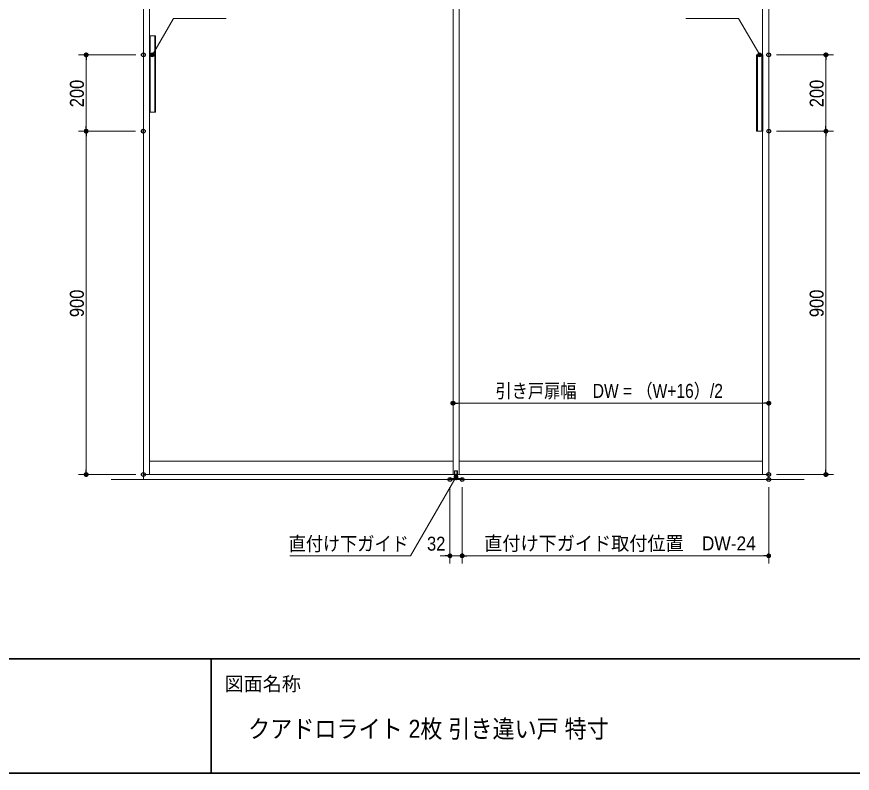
# Model space of a CAD drawing. Units: millimetres, scale not verified. Extents: x -6062 to 6062, y -3045 to 3045.
# Drawn here: x -4448 to -2256, y -2770 to -787 of the extents above; entities that cross this region are included whole.
import ezdxf
from ezdxf.enums import TextEntityAlignment as Align

# ---------------------------------------------------------------- set-up
doc = ezdxf.new("R2010")
doc.units = ezdxf.units.MM
doc.header["$LTSCALE"] = 20
doc.header["$PDMODE"] = 32
doc.header["$PDSIZE"] = 10
doc.linetypes.add('USER3', pattern=[2.91, 1.76, -0.4, 0.35, -0.4])
for name, color, linetype, lineweight in [('0-0_2寸法-3', 7, 'Continuous', 15), ('0-1_2寸法-1', 7, 'Continuous', 15), ('0-2_0', 7, 'Continuous', 25), ('0-4_2寸法-2', 7, 'Continuous', 15), ('0-5_3一般', 7, 'Continuous', 15), ('0-6_1図面枠', 7, 'Continuous', 15)]:
    doc.layers.add(name, color=color, linetype=linetype, lineweight=lineweight)
doc.layers.add('0-3_Defpoints', color=7, linetype='Continuous')
doc.styles.add('ＭＳ Ｐゴシック', font='')
doc.styles.get('ＭＳ Ｐゴシック').set_extended_font_data('MS PGothic')

# ---------------------------------------------------------------- blocks, each defined once
blk = doc.blocks.new('_Dot')
at = {"layer": '0-2_0'}
blk.add_line((-10, 0), (-20, 0), dxfattribs=at)
for points in [[(0, 0), (-10, 0), (-9.92, 1.25)], [(0, 0), (-9.92, -1.25), (-10, 0)], [(0, 0), (-9.92, 1.25), (-9.69, 2.49)], [(0, 0), (-9.69, -2.49), (-9.92, -1.25)], [(0, 0), (-9.69, 2.49), (-9.3, 3.68)], [(0, 0), (-9.3, -3.68), (-9.69, -2.49)], [(0, 0), (-9.3, 3.68), (-8.76, 4.82)], [(0, 0), (-8.76, -4.82), (-9.3, -3.68)], [(0, 0), (-8.76, 4.82), (-8.09, 5.88)], [(0, 0), (-8.09, -5.88), (-8.76, -4.82)], [(0, 0), (-8.09, 5.88), (-7.29, 6.85)], [(0, 0), (-7.29, -6.85), (-8.09, -5.88)], [(0, 0), (-7.29, 6.85), (-6.37, 7.71)], [(0, 0), (-6.37, -7.71), (-7.29, -6.85)], [(0, 0), (-6.37, 7.71), (-5.36, 8.44)], [(0, 0), (-5.36, -8.44), (-6.37, -7.71)], [(0, 0), (-5.36, 8.44), (-4.26, 9.05)], [(0, 0), (-4.26, -9.05), (-5.36, -8.44)], [(0, 0), (-4.26, 9.05), (-3.09, 9.51)], [(0, 0), (-3.09, -9.51), (-4.26, -9.05)], [(0, 0), (-3.09, 9.51), (-1.87, 9.82)], [(0, 0), (-1.87, -9.82), (-3.09, -9.51)], [(0, 0), (-1.87, 9.82), (-0.63, 9.98)], [(0, 0), (-0.63, -9.98), (-1.87, -9.82)], [(0, 0), (-0.63, 9.98), (0.63, 9.98)], [(0, 0), (0.63, -9.98), (-0.63, -9.98)], [(0, 0), (0.63, 9.98), (1.87, 9.82)], [(0, 0), (1.87, 9.82), (3.09, 9.51)], [(0, 0), (3.09, 9.51), (4.26, 9.05)], [(0, 0), (4.26, 9.05), (5.36, 8.44)], [(0, 0), (5.36, 8.44), (6.37, 7.71)], [(0, 0), (6.37, 7.71), (7.29, 6.85)], [(0, 0), (7.29, 6.85), (8.09, 5.88)], [(0, 0), (8.09, 5.88), (8.76, 4.82)], [(0, 0), (8.76, 4.82), (9.3, 3.68)], [(0, 0), (9.3, 3.68), (9.69, 2.49)], [(0, 0), (9.69, 2.49), (9.92, 1.25)], [(0, 0), (9.92, 1.25), (10, 0)], [(0, 0), (1.87, -9.82), (0.63, -9.98)], [(0, 0), (3.09, -9.51), (1.87, -9.82)], [(0, 0), (4.26, -9.05), (3.09, -9.51)], [(0, 0), (5.36, -8.44), (4.26, -9.05)], [(0, 0), (6.37, -7.71), (5.36, -8.44)], [(0, 0), (7.29, -6.85), (6.37, -7.71)], [(0, 0), (8.09, -5.88), (7.29, -6.85)], [(0, 0), (8.76, -4.82), (8.09, -5.88)], [(0, 0), (9.3, -3.68), (8.76, -4.82)], [(0, 0), (9.69, -2.49), (9.3, -3.68)], [(0, 0), (9.92, -1.25), (9.69, -2.49)], [(0, 0), (10, 0), (9.92, -1.25)]]:
    blk.add_solid(points, dxfattribs=at)
blk = doc.blocks.new('グループ-9')
at = {"layer": '0-6_1図面枠', "lineweight": 35}
for p, q in [((-80000, -49400), (80000, -49400)), ((-43000, -49400), (-43000, -55400))]:
    blk.add_line(p, q, dxfattribs=at)
blk.add_lwpolyline([(-80000, 55400), (80000, 55400), (80000, -55400), (-80000, -55400)], close=True, dxfattribs=at)
blk = doc.blocks.new('図面枠')
at = {"layer": '0-6_1図面枠'}
blk.add_blockref('グループ-9', (0, 0), dxfattribs=at)
at = {"layer": '0-6_1図面枠', "style": 'ＭＳ Ｐゴシック'}
blk.add_text('図面名称', height=733.7, dxfattribs=at).set_placement((-42300.1, -51299.8), align=Align.BOTTOM_LEFT)
blk = doc.blocks.new('グループ-13')
at = {"layer": '0-5_3一般'}
for p, q in [((-46560, 8000), (-46560, -40000)), ((-13760, 8000), (-13760, -40000)), ((-46240, -39740), (-46240, 7190)), ((-30320, -39740), (-30320, 7190)), ((-30320, 7190), (-30320, -39740)), ((-30000, -39740), (-30000, 7190)), ((-30000, 7190), (-30000, -39740)), ((-14080, 7190), (-14080, -39740)), ((-13760, 7190), (-13760, -39740)), ((-46240, -16740), (-46240, -20740)), ((-46240, -16740), (-45920, -16740)), ((-46200, -20740), (-46200, -16740)), ((-45960, -20740), (-45960, -16740)), ((-14398, -17740), (-14078, -17740)), ((-14398, -17740), (-14398, -21740)), ((-14358, -21740), (-14358, -17740)), ((-14118, -21740), (-14118, -17740)), ((-14078, -21740), (-14078, -17740)), ((-14398, -21740), (-14078, -21740)), ((-46240, -39040), (-30320, -39040)), ((-30000, -39040), (-14080, -39040)), ((-30000, -39740), (-46560, -39740)), ((-13760, -39740), (-30320, -39740)), ((-30260, -39922), (-30260, -39862)), ((-30235, -39560), (-30235, -39800)), ((-30235, -39800), (-30085, -39800)), ((-30086, -39800), (-30234, -39800)), ((-30234, -39800), (-30234, -39862)), ((-30095, -39550), (-30225, -39550)), ((-30120, -39862), (-30060, -39862)), ((-30086, -39800), (-30086, -39862)), ((-30085, -39800), (-30085, -39560)), ((-30060, -39922), (-30060, -39862)), ((-48256.5, -40000), (-11896.5, -40000)), ((-30480, -40000), (-30480, -39942)), ((-29840, -40000), (-30480, -40000)), ((-30260, -39922), (-30260, -39942)), ((-30060, -39922), (-30260, -39922)), ((-30060, -39922), (-30260, -39922)), ((-30060, -39942), (-29840, -39942)), ((-29840, -39942), (-29840, -40000))]:
    blk.add_line(p, q, dxfattribs=at)
at = {"layer": '0-5_3一般', "linetype": 'USER3'}
blk.add_line((-30160, -40027.8), (-30160, -39520), dxfattribs=at)
at = {"layer": '0-5_3一般'}
for points in [[(-46560, -39740), (-46560, 7190), (-30000, 7190)], [(-46240, -20740), (-45920, -20740), (-45920, -16740)], [(-30260, -39862), (-30200, -39862), (-30120, -39862)], [(-30480, -39942), (-30060, -39942), (-30060, -39922)]]:
    blk.add_lwpolyline(points, dxfattribs=at)
for centre, start, end in [((-30225, -39560), 90, 180), ((-30095, -39560), 0, 90)]:
    blk.add_arc(centre, 10, start, end, dxfattribs=at)

msp = doc.modelspace()

# ---------------------------------------------------------------- hatches: boundary and pattern name
at = {"layer": '0-0_2寸法-3'}
for points in [[(-4086.79, -887, 1), (-4096.81, -887, 1)], [(-2494.19, -887, 1), (-2504.21, -887, 1)], [(-3290.49, -1993.1, 1), (-3300.51, -1993.1, 1)]]:
    msp.add_hatch(color=256, dxfattribs=at).paths.add_polyline_path(points)

# ---------------------------------------------------------------- linework, layer by layer
for points in [[(-4091.8, -887), (-4036.56, -791.33), (-3898.04, -791.33)], [(-2499.2, -887), (-2554.44, -791.33), (-2692.96, -791.33)], [(-3295.5, -1993.1), (-3414.95, -2200), (-3730.97, -2200)]]:
    msp.add_lwpolyline(points, dxfattribs=at)
for centre in [(-4091.8, -887), (-2499.2, -887), (-3295.5, -1993.1)]:
    msp.add_circle(centre, 5.01, dxfattribs=at)
at = {"layer": '0-1_2寸法-1'}
for p, q in [((-4135.5, -887), (-4285.5, -887)), ((-2455.5, -887), (-2305.5, -887)), ((-4265.5, -1074.29), (-4265.5, -899.71)), ((-2325.5, -1074.29), (-2325.5, -899.71)), ((-4135.7, -1087), (-4285.5, -1087)), ((-4135.7, -1087), (-4285.5, -1087)), ((-2455.3, -1087), (-2305.5, -1087)), ((-2455.3, -1087), (-2305.5, -1087)), ((-4265.5, -1099.71), (-4265.5, -1974.29)), ((-2325.5, -1099.71), (-2325.5, -1974.29)), ((-3303.5, -1780), (-3303.3, -1780)), ((-2475.5, -1780), (-2475.3, -1780)), ((-3290.79, -1800), (-2488.21, -1800)), ((-4135.5, -1987), (-4285.5, -1987)), ((-2455.5, -1987), (-2305.5, -1987)), ((-3279.5, -2020), (-3279.5, -2220)), ((-2475.5, -2020), (-2475.5, -2220)), ((-2488.21, -2200), (-3266.79, -2200))]:
    msp.add_line(p, q, dxfattribs=at)
at = {"layer": '0-3_Defpoints'}
for p in [(-4265.5, -887), (-4115.5, -887), (-2475.5, -887), (-2325.5, -887), (-4115.7, -1087), (-2475.3, -1087), (-3303.5, -1800), (-2475.5, -1800), (-4265.5, -1987), (-4115.5, -1987), (-2475.5, -1987), (-2325.5, -1987), (-3311.5, -2000), (-3279.5, -2000), (-3279.5, -2000), (-2475.5, -2000), (-3279.5, -2200), (-3279.5, -2200)]:
    msp.add_point(p, dxfattribs=at)
at = {"layer": '0-4_2寸法-2'}
for p, q in [((-3311.5, -2020), (-3311.5, -2220)), ((-3279.5, -2020), (-3279.5, -2220)), ((-3324.21, -2200), (-3336.92, -2200)), ((-3311.5, -2200), (-3279.5, -2200)), ((-3266.79, -2200), (-3254.08, -2200))]:
    msp.add_line(p, q, dxfattribs=at)

# ---------------------------------------------------------------- block references
at = {"layer": '0-1_2寸法-1', "xscale": 0.6356201, "yscale": 0.6356201}
for p, rotation in [((-4265.5, -887), 90), ((-2325.5, -887), 90), ((-4265.5, -1087), 270), ((-4265.5, -1087), 90), ((-2325.5, -1087), 270), ((-2325.5, -1087), 90), ((-3303.5, -1800), 180), ((-4265.5, -1987), 270), ((-2325.5, -1987), 270), ((-3279.5, -2200), 180)]:
    msp.add_blockref('_Dot', p, dxfattribs=dict(at, rotation=rotation))
for p in [(-2475.5, -1800), (-2475.5, -2200)]:
    msp.add_blockref('_Dot', p, dxfattribs=at)
at = {"layer": '0-4_2寸法-2', "xscale": 0.6356201, "yscale": 0.6356201}
msp.add_blockref('_Dot', (-3311.5, -2200), dxfattribs=at)
at = {"layer": '0-4_2寸法-2', "xscale": 0.6356201, "yscale": 0.6356201, "rotation": 180}
msp.add_blockref('_Dot', (-3279.5, -2200), dxfattribs=at)
at = {"layer": '0-5_3一般', "xscale": 0.05, "yscale": 0.05}
msp.add_blockref('グループ-13', (-1787.5, 0), dxfattribs=at)
at = {"layer": '0-6_1図面枠', "xscale": 0.05, "yscale": 0.05}
msp.add_blockref('図面枠', (-1787.5, 0), dxfattribs=at)

# ---------------------------------------------------------------- texts
at = {"layer": '0-0_2寸法-3', "style": 'ＭＳ Ｐゴシック', "width": 0.9}
msp.add_text('直付け下ガイド', height=36.66, dxfattribs=at).set_placement((-3734.42, -2197.62), align=Align.BOTTOM_LEFT)
at = {"layer": '0-1_2寸法-1', "style": 'ＭＳ Ｐゴシック', "width": 0.9}
for s, p in [('200', (-4260.54, -1024.28)), ('200', (-2320.54, -1024.28)), ('900', (-4260.54, -1574.38)), ('900', (-2320.54, -1574.38))]:
    msp.add_text(s, height=36.66, rotation=90, dxfattribs=at).set_placement(p, align=Align.BOTTOM_LEFT)
at = {"layer": '0-1_2寸法-1', "style": 'ＭＳ Ｐゴシック'}
for s, width, p in [('引き戸扉幅\u3000DW = （W+16）/2', 0.85, (-3192.19, -1797.07)), ('直付け下ガイド取付位置\u3000DW-24', 0.95, (-3221.58, -2196.79))]:
    msp.add_text(s, height=36.69, dxfattribs=dict(at, width=width)).set_placement(p, align=Align.BOTTOM_LEFT)
at = {"layer": '0-4_2寸法-2', "style": 'ＭＳ Ｐゴシック', "width": 0.9}
msp.add_text('32', height=36.66, dxfattribs=at).set_placement((-3371.59, -2197.52), align=Align.BOTTOM_LEFT)
at = {"layer": '0-6_1図面枠', "style": 'ＭＳ Ｐゴシック', "width": 0.9}
msp.add_text('クアドロライト 2枚 引き違い戸 特寸', height=47.17, dxfattribs=at).set_placement((-3840.72, -2691.18), align=Align.BOTTOM_LEFT)

doc.saveas('drawing.dxf')
